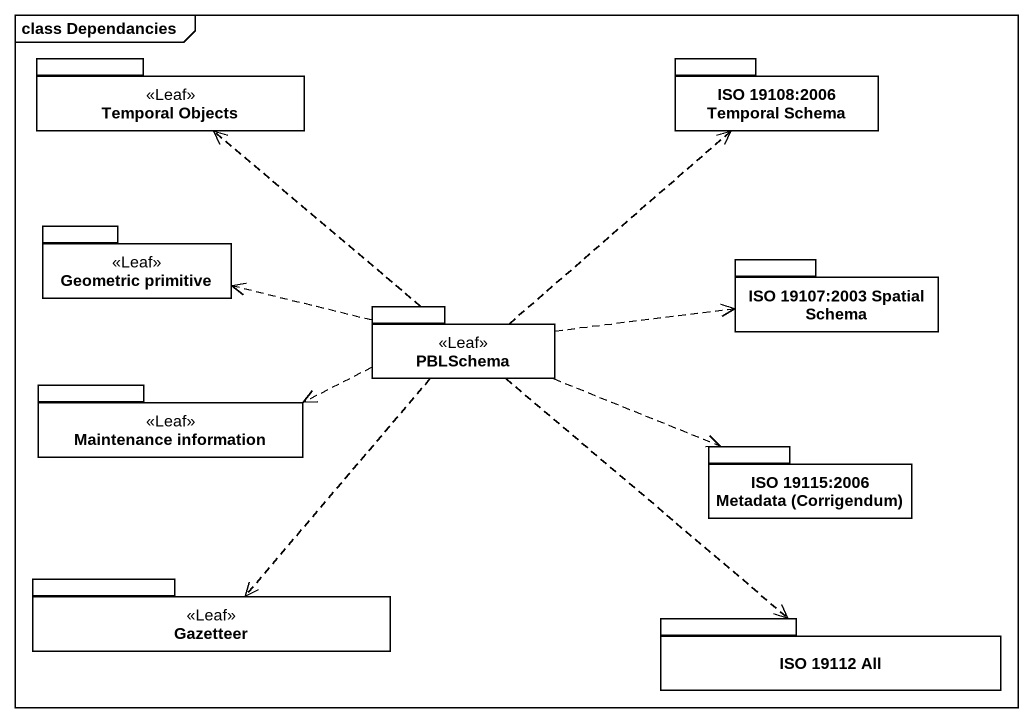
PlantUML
@startuml
mainframe class Dependancies
package "Temporal Objects" as Temporal_Objects <<Leaf>> {
}
package "ISO 19108:2006 Temporal Schema" as ISO_19108_2006_Temporal {
}
package "Geometric primitive" as Geometric_primitive <<Leaf>> {
}
package "ISO 19107:2003 Spatial Schema" as ISO_19107_2003_Spatial {
}
package PBLSchema <<Leaf>> {
}
package "Maintenance information" as Maintenance_information <<Leaf>> {
}
package "ISO 19115:2006 Metadata (Corrigendum)" as ISO_19115_2006_Metadata {
}
package Gazetteer <<Leaf>> {
}
package "ISO 19112 All" as ISO_19112_All {
}
PBLSchema .up.> Temporal_Objects
PBLSchema .up.> ISO_19108_2006_Temporal
PBLSchema .left.> Geometric_primitive
PBLSchema .right.> ISO_19107_2003_Spatial
PBLSchema .left.> Maintenance_information
PBLSchema .right.> ISO_19115_2006_Metadata
PBLSchema ..> Gazetteer
PBLSchema ..> ISO_19112_All
@enduml
